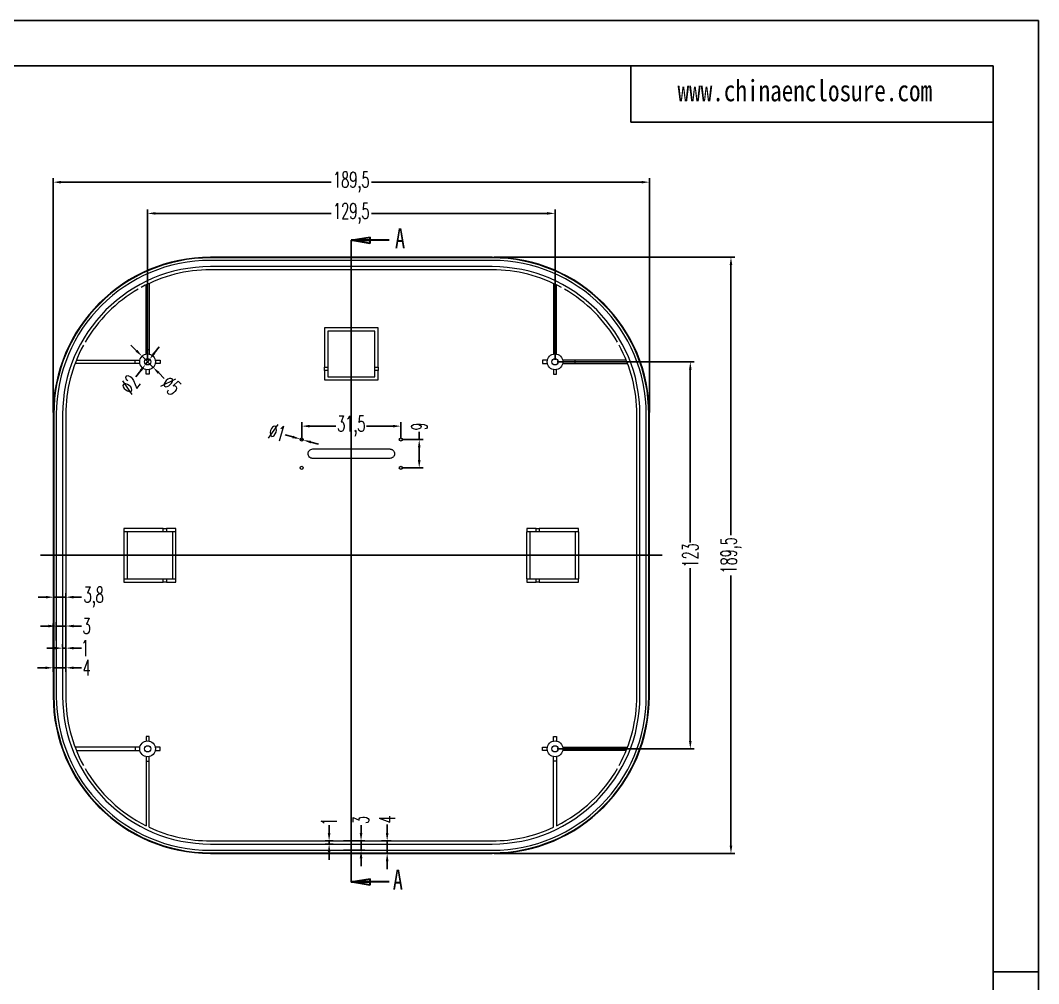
# Model space of a CAD drawing. Header units: inches. Extents: x 1813 to 4218, y 284 to 889.
# Drawn here: x 2344.3 to 2667.9, y 582.9 to 889.1 of the extents above; entities that cross this region are included whole.
import ezdxf

# ---------------------------------------------------------------- set-up
doc = ezdxf.new("R2010")
doc.units = ezdxf.units.IN
doc.header["$LTSCALE"] = 15
doc.linetypes.add('CENTERX2', pattern=[101.6, 63.5, -12.7, 12.7, -12.7])
doc.layers.add('文字', color=81, linetype='Continuous')
doc.styles.add('SLDTEXTSTYLE0', font='TXT', dxfattribs={"width": 0.75})
doc.styles.add('SLDTEXTSTYLE2', font='TXT', dxfattribs={"width": 0.6, "bigfont": 'bigfont'})
doc.styles.add('宋体', font='', dxfattribs={"width": 0.8, "height": 3.5})
doc.styles.get('宋体').set_extended_font_data('SimSun')
doc.dimstyles.new('5', dxfattribs={"dimtxt": 5, "dimasz": 2.5, "dimexe": 1.25, "dimexo": 0.625, "dimtad": 0, "dimtxsty": 'SLDTEXTSTYLE2', "dimcen": 2.5, "dimclrd": 3, "dimclre": 3, "dimclrt": 256, "dimadec": 0, "dimazin": 2, "dimtfac": 1, "dimtmove": 0, "dimatfit": 3, "dimfxl": 0, "dimarcsym": 0})

# ---------------------------------------------------------------- blocks, each defined once
blk = doc.blocks.new('_CLOSED')
at = {"color": 0, "linetype": 'ByBlock', "lineweight": -2}
for p, q in [((-1, 0.166667), (0, 0)), ((-1, 0.166667), (-1, -0.166667)), ((0, 0), (-1, -0.166667)), ((0, 0), (-1, 0))]:
    blk.add_line(p, q, dxfattribs=at)
blk = doc.blocks.new('*D49')
at = {"color": 3, "lineweight": -2, "transparency": 16777216}
for p, q in [((2433.68, 756.49), (2433.68, 761.37)), ((2465.18, 756.49), (2465.18, 761.37)), ((2436.18, 760.12), (2444.56, 760.12)), ((2462.68, 760.12), (2454.31, 760.12))]:
    blk.add_line(p, q, dxfattribs=at)
at = {"color": 3, "transparency": 16777216}
for points in [[(2436.18, 760.54), (2436.18, 759.71), (2433.68, 760.12)], [(2462.68, 760.54), (2462.68, 759.71), (2465.18, 760.12)]]:
    blk.add_solid(points, dxfattribs=at)
at = {"layer": 'Defpoints', "color": 0, "transparency": 16777216}
for p in [(2465.18, 760.12), (2433.68, 755.86), (2465.18, 755.86)]:
    blk.add_point(p, dxfattribs=at)
at = {"transparency": 16777216, "insert": (2449.43, 760.12), "char_height": 5, "attachment_point": 5, "style": 'SLDTEXTSTYLE2'}
blk.add_mtext('31,5', dxfattribs=at)
blk = doc.blocks.new('*D52')
at = {"color": 3, "lineweight": -2, "transparency": 16777216}
for p, q in [((2428.4, 757.39), (2430.8, 756.69)), ((2434.17, 755.72), (2433.2, 756)), ((2436.57, 755.03), (2438.97, 754.34))]:
    blk.add_line(p, q, dxfattribs=at)
at = {"color": 3, "transparency": 16777216}
for points in [[(2430.92, 757.09), (2430.69, 756.29), (2433.2, 756)], [(2436.68, 755.43), (2436.45, 754.63), (2434.17, 755.72)]]:
    blk.add_solid(points, dxfattribs=at)
at = {"layer": 'Defpoints', "color": 0, "transparency": 16777216}
for p in [(2433.2, 756), (2434.17, 755.72)]:
    blk.add_point(p, dxfattribs=at)
at = {"transparency": 16777216, "insert": (2425.88, 758.12), "char_height": 5, "attachment_point": 5, "rotation": 343.8958, "style": 'SLDTEXTSTYLE2'}
blk.add_mtext('∅1', dxfattribs=at)
blk = doc.blocks.new('*D53')
at = {"color": 3, "lineweight": -2, "transparency": 16777216}
for p, q in [((2384.68, 781.19), (2384.68, 828.98)), ((2514.18, 781.19), (2514.18, 828.98)), ((2387.18, 827.73), (2443.06, 827.73)), ((2511.68, 827.73), (2455.81, 827.73))]:
    blk.add_line(p, q, dxfattribs=at)
at = {"color": 3, "transparency": 16777216}
for points in [[(2387.18, 828.15), (2387.18, 827.32), (2384.68, 827.73)], [(2511.68, 828.15), (2511.68, 827.32), (2514.18, 827.73)]]:
    blk.add_solid(points, dxfattribs=at)
at = {"layer": 'Defpoints', "color": 0, "transparency": 16777216}
for p in [(2514.18, 827.73), (2384.68, 780.56), (2514.18, 780.56)]:
    blk.add_point(p, dxfattribs=at)
at = {"transparency": 16777216, "insert": (2449.43, 827.73), "char_height": 5, "attachment_point": 5, "style": 'SLDTEXTSTYLE2'}
blk.add_mtext('129,5', dxfattribs=at)
blk = doc.blocks.new('*D54')
at = {"color": 3, "lineweight": -2, "transparency": 16777216}
for p, q in [((2514.81, 780.56), (2558.42, 780.56)), ((2557.17, 778.06), (2557.17, 723.19)), ((2557.17, 660.06), (2557.17, 714.94)), ((2514.81, 657.56), (2558.42, 657.56))]:
    blk.add_line(p, q, dxfattribs=at)
at = {"color": 3, "transparency": 16777216}
for points in [[(2556.76, 778.06), (2557.59, 778.06), (2557.17, 780.56)], [(2556.76, 660.06), (2557.59, 660.06), (2557.17, 657.56)]]:
    blk.add_solid(points, dxfattribs=at)
at = {"layer": 'Defpoints', "color": 0, "transparency": 16777216}
for p in [(2514.18, 780.56), (2514.18, 657.56), (2557.17, 657.56)]:
    blk.add_point(p, dxfattribs=at)
at = {"transparency": 16777216, "insert": (2557.17, 719.06), "char_height": 5, "attachment_point": 5, "rotation": 90, "style": 'SLDTEXTSTYLE2'}
blk.add_mtext('123', dxfattribs=at)
blk = doc.blocks.new('*D63')
at = {"color": 3, "lineweight": -2, "transparency": 16777216}
for p, q in [((2381.15, 784.1), (2379.38, 785.87)), ((2382.92, 782.33), (2386.45, 778.79)), ((2389.99, 775.26), (2388.22, 777.02))]:
    blk.add_line(p, q, dxfattribs=at)
at = {"color": 3, "transparency": 16777216}
for points in [[(2381.45, 784.39), (2380.86, 783.8), (2382.92, 782.33)], [(2388.51, 777.32), (2387.92, 776.73), (2386.45, 778.79)]]:
    blk.add_solid(points, dxfattribs=at)
at = {"layer": 'Defpoints', "color": 0, "transparency": 16777216}
for p in [(2382.92, 782.33), (2386.45, 778.79)]:
    blk.add_point(p, dxfattribs=at)
at = {"transparency": 16777216, "insert": (2392.19, 773.05), "char_height": 5, "attachment_point": 5, "rotation": 314.9714, "style": 'SLDTEXTSTYLE2'}
blk.add_mtext('∅5', dxfattribs=at)
blk = doc.blocks.new('*D64')
at = {"color": 3, "lineweight": -2, "transparency": 16777216}
for p, q in [((2386.83, 783.33), (2388.37, 785.3)), ((2385.3, 781.35), (2384.07, 779.77)), ((2381, 775.82), (2382.54, 777.8))]:
    blk.add_line(p, q, dxfattribs=at)
at = {"color": 3, "transparency": 16777216}
for points in [[(2386.5, 783.58), (2387.16, 783.07), (2385.3, 781.35)], [(2382.21, 778.05), (2382.87, 777.54), (2384.07, 779.77)]]:
    blk.add_solid(points, dxfattribs=at)
at = {"layer": 'Defpoints', "color": 0, "transparency": 16777216}
for p in [(2385.3, 781.35), (2384.07, 779.77)]:
    blk.add_point(p, dxfattribs=at)
at = {"transparency": 16777216, "insert": (2379.09, 773.36), "char_height": 5, "attachment_point": 5, "rotation": 52.1494, "style": 'SLDTEXTSTYLE2'}
blk.add_mtext('∅2', dxfattribs=at)
blk = doc.blocks.new('*D68')
at = {"color": 3, "lineweight": -2, "transparency": 16777216}
for p, q in [((2355.18, 689.56), (2352.68, 689.56)), ((2357.68, 689.75), (2357.68, 690.81)), ((2357.68, 689.56), (2358.68, 689.56)), ((2358.68, 689.75), (2358.68, 690.81)), ((2361.18, 689.56), (2363.68, 689.56))]:
    blk.add_line(p, q, dxfattribs=at)
at = {"color": 3, "transparency": 16777216}
for points in [[(2355.18, 689.98), (2355.18, 689.15), (2357.68, 689.56)], [(2361.18, 689.98), (2361.18, 689.15), (2358.68, 689.56)]]:
    blk.add_solid(points, dxfattribs=at)
at = {"layer": 'Defpoints', "color": 0, "transparency": 16777216}
for p in [(2358.68, 689.56), (2357.68, 689.13), (2358.68, 689.13)]:
    blk.add_point(p, dxfattribs=at)
at = {"transparency": 16777216, "insert": (2364.81, 689.56), "char_height": 5, "attachment_point": 5, "style": 'SLDTEXTSTYLE2'}
blk.add_mtext('1', dxfattribs=at)
blk = doc.blocks.new('*D69')
at = {"color": 3, "lineweight": -2, "transparency": 16777216}
for p, q in [((2353.18, 696.59), (2350.68, 696.59)), ((2355.68, 692.04), (2355.68, 697.84)), ((2355.68, 696.59), (2358.68, 696.59)), ((2358.68, 692.04), (2358.68, 697.84)), ((2361.18, 696.59), (2363.68, 696.59))]:
    blk.add_line(p, q, dxfattribs=at)
at = {"color": 3, "transparency": 16777216}
for points in [[(2353.18, 697), (2353.18, 696.17), (2355.68, 696.59)], [(2361.18, 697), (2361.18, 696.17), (2358.68, 696.59)]]:
    blk.add_solid(points, dxfattribs=at)
at = {"layer": 'Defpoints', "color": 0, "transparency": 16777216}
for p in [(2358.68, 696.59), (2355.68, 691.42), (2358.68, 691.42)]:
    blk.add_point(p, dxfattribs=at)
at = {"transparency": 16777216, "insert": (2365.31, 696.59), "char_height": 5, "attachment_point": 5, "style": 'SLDTEXTSTYLE2'}
blk.add_mtext('3', dxfattribs=at)
blk = doc.blocks.new('*D70')
at = {"color": 3, "lineweight": -2, "transparency": 16777216}
for p, q in [((2352.38, 705.76), (2349.88, 705.76)), ((2354.88, 692.81), (2354.88, 707.01)), ((2354.88, 705.76), (2358.68, 705.76)), ((2358.68, 693.35), (2358.68, 707.01)), ((2361.18, 705.76), (2363.68, 705.76))]:
    blk.add_line(p, q, dxfattribs=at)
at = {"color": 3, "transparency": 16777216}
for points in [[(2352.38, 706.18), (2352.38, 705.35), (2354.88, 705.76)], [(2361.18, 706.18), (2361.18, 705.35), (2358.68, 705.76)]]:
    blk.add_solid(points, dxfattribs=at)
at = {"layer": 'Defpoints', "color": 0, "transparency": 16777216}
for p in [(2358.68, 705.76), (2358.68, 692.72), (2354.88, 692.19)]:
    blk.add_point(p, dxfattribs=at)
at = {"transparency": 16777216, "insert": (2367.56, 705.76), "char_height": 5, "attachment_point": 5, "style": 'SLDTEXTSTYLE2'}
blk.add_mtext('3,8', dxfattribs=at)
blk = doc.blocks.new('*D71')
at = {"color": 3, "lineweight": -2, "transparency": 16777216}
for p, q in [((2354.68, 697.41), (2354.68, 682.07)), ((2358.68, 697.41), (2358.68, 682.07)), ((2352.18, 683.32), (2349.68, 683.32)), ((2354.68, 683.32), (2358.68, 683.32)), ((2361.18, 683.32), (2363.68, 683.32))]:
    blk.add_line(p, q, dxfattribs=at)
at = {"color": 3, "transparency": 16777216}
for points in [[(2352.18, 683.73), (2352.18, 682.9), (2354.68, 683.32)], [(2361.18, 683.73), (2361.18, 682.9), (2358.68, 683.32)]]:
    blk.add_solid(points, dxfattribs=at)
at = {"layer": 'Defpoints', "color": 0, "transparency": 16777216}
for p in [(2354.68, 698.03), (2358.68, 698.03), (2358.68, 683.32)]:
    blk.add_point(p, dxfattribs=at)
at = {"transparency": 16777216, "insert": (2365.31, 683.32), "char_height": 5, "attachment_point": 5, "style": 'SLDTEXTSTYLE2'}
blk.add_mtext('4', dxfattribs=at)
blk = doc.blocks.new('*D197')
at = {"color": 3, "lineweight": -2, "transparency": 16777216}
for p, q in [((2471.02, 755.86), (2471.02, 758.36)), ((2465.81, 755.86), (2472.27, 755.86)), ((2471.02, 749.36), (2471.02, 753.36)), ((2465.81, 746.86), (2472.27, 746.86))]:
    blk.add_line(p, q, dxfattribs=at)
at = {"color": 3, "transparency": 16777216}
for points in [[(2470.6, 753.36), (2471.44, 753.36), (2471.02, 755.86)], [(2470.6, 749.36), (2471.44, 749.36), (2471.02, 746.86)]]:
    blk.add_solid(points, dxfattribs=at)
at = {"layer": 'Defpoints', "color": 0, "transparency": 16777216}
for p in [(2465.18, 755.86), (2471.02, 755.86), (2465.18, 746.86)]:
    blk.add_point(p, dxfattribs=at)
at = {"transparency": 16777216, "insert": (2471.02, 759.99), "char_height": 5, "attachment_point": 5, "rotation": 90, "style": 'SLDTEXTSTYLE2'}
blk.add_mtext('9', dxfattribs=at)
blk = doc.blocks.new('*D198')
at = {"color": 3, "lineweight": -2, "transparency": 16777216}
for p, q in [((2354.68, 764.44), (2354.68, 838.91)), ((2544.18, 764.44), (2544.18, 838.91)), ((2357.18, 837.66), (2443.06, 837.66)), ((2541.68, 837.66), (2455.81, 837.66))]:
    blk.add_line(p, q, dxfattribs=at)
at = {"color": 3, "transparency": 16777216}
for points in [[(2357.18, 838.07), (2357.18, 837.24), (2354.68, 837.66)], [(2541.68, 838.07), (2541.68, 837.24), (2544.18, 837.66)]]:
    blk.add_solid(points, dxfattribs=at)
at = {"layer": 'Defpoints', "color": 0, "transparency": 16777216}
for p in [(2354.68, 837.66), (2354.68, 763.81), (2544.18, 763.81)]:
    blk.add_point(p, dxfattribs=at)
at = {"transparency": 16777216, "insert": (2449.43, 837.66), "char_height": 5, "attachment_point": 5, "style": 'SLDTEXTSTYLE2'}
blk.add_mtext('189,5', dxfattribs=at)
blk = doc.blocks.new('*D199')
at = {"color": 3, "lineweight": -2, "transparency": 16777216}
for p, q in [((2494.81, 813.81), (2571.35, 813.81)), ((2570.1, 811.31), (2570.1, 725.44)), ((2570.1, 626.81), (2570.1, 712.69)), ((2494.81, 624.31), (2571.35, 624.31))]:
    blk.add_line(p, q, dxfattribs=at)
at = {"color": 3, "transparency": 16777216}
for points in [[(2569.68, 811.31), (2570.52, 811.31), (2570.1, 813.81)], [(2569.68, 626.81), (2570.52, 626.81), (2570.1, 624.31)]]:
    blk.add_solid(points, dxfattribs=at)
at = {"layer": 'Defpoints', "color": 0, "transparency": 16777216}
for p in [(2494.18, 813.81), (2570.1, 813.81), (2494.18, 624.31)]:
    blk.add_point(p, dxfattribs=at)
at = {"transparency": 16777216, "insert": (2570.1, 719.06), "char_height": 5, "attachment_point": 5, "rotation": 90, "style": 'SLDTEXTSTYLE2'}
blk.add_mtext('189,5', dxfattribs=at)
blk = doc.blocks.new('*D200')
at = {"color": 3, "lineweight": -2, "transparency": 16777216}
for p, q in [((2442.38, 630.81), (2442.38, 633.31)), ((2443.62, 628.31), (2441.13, 628.31)), ((2442.38, 627.31), (2442.38, 628.31)), ((2443.62, 627.31), (2441.13, 627.31)), ((2442.38, 624.81), (2442.38, 622.31))]:
    blk.add_line(p, q, dxfattribs=at)
at = {"color": 3, "transparency": 16777216}
for points in [[(2441.96, 630.81), (2442.8, 630.81), (2442.38, 628.31)], [(2441.96, 624.81), (2442.8, 624.81), (2442.38, 627.31)]]:
    blk.add_solid(points, dxfattribs=at)
at = {"layer": 'Defpoints', "color": 0, "transparency": 16777216}
for p in [(2442.38, 628.31), (2444.24, 628.31), (2444.24, 627.31)]:
    blk.add_point(p, dxfattribs=at)
at = {"transparency": 16777216, "insert": (2442.38, 634.44), "char_height": 5, "attachment_point": 5, "rotation": 90, "style": 'SLDTEXTSTYLE2'}
blk.add_mtext('1', dxfattribs=at)
blk = doc.blocks.new('*D201')
at = {"color": 3, "lineweight": -2, "transparency": 16777216}
for p, q in [((2452.53, 630.81), (2452.53, 633.31)), ((2446.99, 628.31), (2453.78, 628.31)), ((2452.53, 625.31), (2452.53, 628.31)), ((2446.99, 625.31), (2453.78, 625.31)), ((2452.53, 622.81), (2452.53, 620.31))]:
    blk.add_line(p, q, dxfattribs=at)
at = {"color": 3, "transparency": 16777216}
for points in [[(2452.11, 630.81), (2452.95, 630.81), (2452.53, 628.31)], [(2452.11, 622.81), (2452.95, 622.81), (2452.53, 625.31)]]:
    blk.add_solid(points, dxfattribs=at)
at = {"layer": 'Defpoints', "color": 0, "transparency": 16777216}
for p in [(2446.37, 628.31), (2452.53, 628.31), (2446.37, 625.31)]:
    blk.add_point(p, dxfattribs=at)
at = {"transparency": 16777216, "insert": (2452.53, 634.94), "char_height": 5, "attachment_point": 5, "rotation": 90, "style": 'SLDTEXTSTYLE2'}
blk.add_mtext('3', dxfattribs=at)
blk = doc.blocks.new('*D202')
at = {"color": 3, "lineweight": -2, "transparency": 16777216}
for p, q in [((2460.83, 630.81), (2460.83, 633.5)), ((2459.05, 628.31), (2462.08, 628.31)), ((2460.83, 624.31), (2460.83, 628.31)), ((2458.49, 624.31), (2462.08, 624.31)), ((2460.83, 621.81), (2460.83, 619.31))]:
    blk.add_line(p, q, dxfattribs=at)
at = {"color": 3, "transparency": 16777216}
for points in [[(2460.41, 630.81), (2461.25, 630.81), (2460.83, 628.31)], [(2460.41, 621.81), (2461.25, 621.81), (2460.83, 624.31)]]:
    blk.add_solid(points, dxfattribs=at)
at = {"layer": 'Defpoints', "color": 0, "transparency": 16777216}
for p in [(2458.42, 628.31), (2460.83, 628.31), (2457.87, 624.31)]:
    blk.add_point(p, dxfattribs=at)
at = {"transparency": 16777216, "insert": (2460.83, 635.12), "char_height": 5, "attachment_point": 5, "rotation": 90, "style": 'SLDTEXTSTYLE2'}
blk.add_mtext('4', dxfattribs=at)

msp = doc.modelspace()

# ---------------------------------------------------------------- linework, layer by layer
for p, q in [((1812.519, 889.082), (2667.879, 889.082)), ((2667.879, 889.082), (2667.879, 284.282)), ((1841.319, 874.682), (2653.479, 874.682)), ((2538.279, 874.682), (2538.279, 856.682)), ((2653.479, 874.682), (2653.479, 298.682)), ((2538.279, 856.682), (2653.479, 856.682)), ((2667.879, 586.682), (2653.479, 586.682))]:
    msp.add_line(p, q)
at = {"color": 1, "linetype": 'CENTERX2'}
for p, q in [((2449.435, 819.181), (2449.435, 615.242)), ((2548.185, 719.062), (2350.685, 719.062))]:
    msp.add_line(p, q, dxfattribs=at)
at = {"color": 7, "linetype": 'Continuous', "lineweight": 30}
for p, q in [((2461.435, 819.181), (2449.435, 819.181)), ((2461.435, 615.242), (2449.435, 615.242))]:
    msp.add_line(p, q, dxfattribs=at)
at = {"color": 7, "linetype": 'Continuous', "lineweight": 15}
for p, q in [((2494.185, 813.812), (2404.685, 813.812)), ((2494.185, 813.612), (2404.685, 813.612)), ((2494.185, 812.812), (2404.685, 812.812)), ((2494.185, 810.812), (2404.685, 810.812)), ((2494.185, 809.812), (2404.685, 809.812)), ((2384.185, 784.511), (2384.185, 804.991)), ((2385.185, 805.474), (2385.185, 784.511)), ((2513.685, 805.474), (2513.685, 784.511)), ((2514.685, 784.511), (2514.685, 804.991)), ((2457.935, 791.312), (2440.935, 791.312)), ((2440.935, 791.312), (2440.935, 778.812)), ((2456.935, 790.312), (2441.935, 790.312)), ((2441.935, 790.312), (2441.935, 778.812)), ((2456.935, 778.812), (2456.935, 790.312)), ((2457.935, 778.812), (2457.935, 791.312)), ((2384.185, 784.511), (2385.185, 784.511)), ((2384.185, 783.011), (2384.185, 784.511)), ((2385.185, 784.511), (2385.185, 783.011)), ((2514.685, 784.511), (2513.685, 784.511)), ((2513.685, 784.511), (2513.685, 783.011)), ((2514.685, 783.011), (2514.685, 784.511)), ((2380.735, 780.062), (2361.651, 780.062)), ((2362.042, 781.062), (2380.735, 781.062)), ((2380.735, 780.062), (2380.735, 781.062)), ((2380.735, 781.062), (2382.235, 781.062)), ((2382.235, 780.062), (2380.735, 780.062)), ((2387.134, 781.062), (2388.634, 781.062)), ((2388.634, 780.062), (2387.134, 780.062)), ((2388.634, 781.062), (2388.634, 780.062)), ((2511.735, 781.062), (2510.235, 781.062)), ((2510.235, 781.062), (2510.235, 780.062)), ((2510.235, 780.062), (2511.735, 780.062)), ((2536.828, 781.062), (2516.634, 781.062)), ((2516.634, 780.062), (2537.219, 780.062)), ((2520.634, 781.062), (2519.134, 781.062)), ((2519.134, 780.062), (2520.634, 780.062)), ((2520.634, 780.062), (2520.634, 781.062)), ((2384.185, 776.612), (2384.185, 778.112)), ((2385.185, 778.112), (2385.185, 776.612)), ((2440.935, 777.812), (2440.935, 778.812)), ((2440.935, 778.812), (2441.935, 778.812)), ((2441.935, 777.812), (2440.935, 777.812)), ((2440.935, 777.812), (2440.935, 774.812)), ((2441.935, 778.812), (2441.935, 777.812)), ((2441.935, 777.812), (2441.935, 775.812)), ((2456.935, 778.812), (2457.935, 778.812)), ((2456.935, 777.812), (2456.935, 778.812)), ((2457.935, 777.812), (2456.935, 777.812)), ((2456.935, 775.812), (2456.935, 777.812)), ((2457.935, 778.812), (2457.935, 777.812)), ((2457.935, 774.812), (2457.935, 777.812)), ((2513.685, 778.112), (2513.685, 776.612)), ((2514.685, 776.612), (2514.685, 778.112)), ((2385.185, 776.612), (2384.185, 776.612)), ((2440.935, 774.812), (2457.935, 774.812)), ((2441.935, 775.812), (2456.935, 775.812)), ((2513.685, 776.612), (2514.685, 776.612)), ((2354.685, 763.812), (2354.685, 674.312)), ((2354.885, 763.812), (2354.885, 674.312)), ((2355.685, 763.812), (2355.685, 674.312)), ((2357.685, 763.812), (2357.685, 674.312)), ((2358.685, 763.812), (2358.685, 674.312)), ((2540.185, 674.312), (2540.185, 763.812)), ((2541.185, 674.312), (2541.185, 763.812)), ((2543.185, 674.312), (2543.185, 763.812)), ((2543.985, 674.312), (2543.985, 763.812)), ((2544.185, 674.312), (2544.185, 763.812)), ((2377.185, 727.562), (2377.185, 726.562)), ((2389.685, 727.562), (2377.185, 727.562)), ((2389.685, 726.562), (2377.185, 726.562)), ((2377.185, 726.562), (2377.185, 711.562)), ((2378.185, 726.562), (2378.185, 711.562)), ((2389.685, 726.562), (2389.685, 727.562)), ((2389.685, 727.562), (2390.685, 727.562)), ((2390.685, 726.562), (2389.685, 726.562)), ((2390.685, 727.562), (2390.685, 726.562)), ((2393.685, 727.562), (2390.685, 727.562)), ((2393.685, 726.562), (2390.685, 726.562)), ((2392.685, 711.562), (2392.685, 726.562)), ((2393.685, 726.562), (2393.685, 727.562)), ((2393.685, 711.562), (2393.685, 726.562)), ((2508.185, 727.562), (2505.185, 727.562)), ((2505.185, 727.562), (2505.185, 726.562)), ((2508.185, 726.562), (2505.185, 726.562)), ((2505.185, 711.562), (2505.185, 726.562)), ((2506.185, 726.562), (2506.185, 711.562)), ((2508.185, 726.562), (2508.185, 727.562)), ((2508.185, 727.562), (2509.185, 727.562)), ((2509.185, 726.562), (2508.185, 726.562)), ((2509.185, 727.562), (2509.185, 726.562)), ((2521.685, 727.562), (2509.185, 727.562)), ((2521.685, 726.562), (2509.185, 726.562)), ((2520.685, 711.562), (2520.685, 726.562)), ((2521.685, 726.562), (2521.685, 727.562)), ((2521.685, 726.562), (2521.685, 711.562)), ((2377.185, 711.562), (2377.185, 710.562)), ((2377.185, 711.562), (2389.685, 711.562)), ((2377.185, 710.562), (2389.685, 710.562)), ((2389.685, 710.562), (2389.685, 711.562)), ((2389.685, 711.562), (2390.685, 711.562)), ((2390.685, 710.562), (2389.685, 710.562)), ((2390.685, 711.562), (2390.685, 710.562)), ((2390.685, 711.562), (2393.685, 711.562)), ((2390.685, 710.562), (2393.685, 710.562)), ((2393.685, 710.562), (2393.685, 711.562)), ((2505.185, 711.562), (2505.185, 710.562)), ((2505.185, 711.562), (2508.185, 711.562)), ((2505.185, 710.562), (2508.185, 710.562)), ((2508.185, 710.562), (2508.185, 711.562)), ((2508.185, 711.562), (2509.185, 711.562)), ((2509.185, 710.562), (2508.185, 710.562)), ((2509.185, 711.562), (2509.185, 710.562)), ((2509.185, 711.562), (2521.685, 711.562)), ((2509.185, 710.562), (2521.685, 710.562)), ((2521.685, 710.562), (2521.685, 711.562)), ((2385.185, 661.511), (2384.185, 661.511)), ((2384.185, 661.511), (2384.185, 660.011)), ((2385.185, 660.011), (2385.185, 661.511)), ((2513.685, 660.011), (2513.685, 661.511)), ((2513.685, 661.511), (2514.685, 661.511)), ((2514.685, 661.511), (2514.685, 660.011)), ((2380.735, 658.062), (2361.651, 658.062)), ((2362.042, 657.062), (2380.735, 657.062)), ((2382.235, 658.062), (2380.735, 658.062)), ((2380.735, 658.062), (2380.735, 657.062)), ((2380.735, 657.062), (2382.235, 657.062)), ((2388.634, 658.062), (2387.134, 658.062)), ((2387.134, 657.062), (2388.634, 657.062)), ((2388.634, 657.062), (2388.634, 658.062)), ((2510.235, 657.062), (2510.235, 658.062)), ((2510.235, 658.062), (2511.735, 658.062)), ((2511.735, 657.062), (2510.235, 657.062)), ((2516.634, 658.062), (2518.134, 658.062)), ((2518.134, 657.062), (2516.634, 657.062)), ((2518.134, 658.062), (2518.134, 657.062)), ((2518.134, 658.062), (2537.219, 658.062)), ((2536.828, 657.062), (2518.134, 657.062)), ((2384.185, 655.112), (2384.185, 653.612)), ((2385.185, 653.612), (2385.185, 655.112)), ((2513.685, 653.612), (2513.685, 655.112)), ((2514.685, 655.112), (2514.685, 653.612)), ((2384.185, 653.612), (2385.185, 653.612)), ((2384.185, 653.612), (2384.185, 633.132)), ((2385.185, 632.649), (2385.185, 653.612)), ((2514.685, 653.612), (2513.685, 653.612)), ((2513.685, 632.649), (2513.685, 653.612)), ((2514.685, 653.612), (2514.685, 633.132)), ((2404.685, 628.312), (2494.185, 628.312)), ((2404.685, 627.312), (2494.185, 627.312)), ((2404.685, 625.312), (2494.185, 625.312)), ((2404.685, 624.512), (2494.185, 624.512)), ((2404.685, 624.312), (2494.185, 624.312))]:
    msp.add_line(p, q, dxfattribs=at)
for centre, radius in [((2384.685, 780.562), 2.5), ((2384.685, 780.562), 1), ((2514.185, 780.562), 2.5), ((2514.185, 780.562), 1), ((2433.685, 755.862), 0.5), ((2465.185, 755.862), 0.5), ((2433.685, 746.862), 0.5), ((2465.185, 746.862), 0.5), ((2384.685, 657.562), 2.5), ((2384.685, 657.562), 1), ((2514.185, 657.562), 2.5), ((2514.185, 657.562), 1)]:
    msp.add_circle(centre, radius, dxfattribs=at)
for centre, radius, start, end in [((2404.685, 763.812), 50, 90, 180), ((2404.685, 763.812), 49.8, 90, 180), ((2404.685, 763.812), 49, 90, 180), ((2494.185, 763.812), 50, 0, 90), ((2494.185, 763.812), 49.8, 0, 90), ((2494.185, 763.812), 49, 0, 90), ((2404.685, 763.812), 47, 90, 180), ((2404.685, 763.812), 46, 90, 118.57188), ((2494.185, 763.812), 47, 0, 90), ((2494.185, 763.812), 46, 61.42812, 90), ((2404.685, 763.812), 46, 120, 150), ((2494.185, 763.812), 46, 30, 60), ((2404.685, 763.812), 46, 151.42812, 180), ((2494.185, 763.812), 46, 0, 28.57188), ((2404.685, 674.312), 50, 180, 270), ((2404.685, 674.312), 49.8, 180, 270), ((2404.685, 674.312), 49, 180, 270), ((2404.685, 674.312), 47, 180, 270), ((2404.685, 674.312), 46, 180, 208.57188), ((2494.185, 674.312), 47, 270, 0), ((2494.185, 674.312), 49.8, 270, 0), ((2494.185, 674.312), 49, 270, 0), ((2494.185, 674.312), 50, 270, 0), ((2494.185, 674.312), 46, 331.42812, 0), ((2404.685, 674.312), 46, 210, 243.53493), ((2494.185, 674.312), 46, 296.46507, 330), ((2404.685, 674.312), 46, 244.91812, 270), ((2494.185, 674.312), 46, 270, 295.08188)]:
    msp.add_arc(centre, radius, start, end, dxfattribs=at)
for points, knots in [([(2437.185, 749.862), (2437.086, 749.862), (2436.988, 749.872), (2436.796, 749.91), (2436.701, 749.939), (2436.519, 750.014), (2436.433, 750.06), (2436.27, 750.169), (2436.193, 750.233), (2435.985, 750.44), (2435.874, 750.607), (2435.725, 750.968), (2435.685, 751.165), (2435.685, 751.457), (2435.694, 751.557), (2435.732, 751.749), (2435.761, 751.842), (2435.835, 752.024), (2435.882, 752.112), (2435.99, 752.274), (2436.052, 752.35), (2436.262, 752.561), (2436.427, 752.671), (2436.791, 752.823), (2436.986, 752.862), (2437.185, 752.862)], [0, 0, 0, 0, 0.0625, 0.0625, 0.125, 0.125, 0.1875, 0.1875, 0.25, 0.25, 0.375, 0.375, 0.5, 0.5, 0.5625, 0.5625, 0.625, 0.625, 0.6875, 0.6875, 0.75, 0.75, 0.875, 0.875, 1, 1, 1, 1]), ([(2437.185, 752.862), (2441.268, 752.862), (2445.351, 752.862), (2451.476, 752.862), (2453.518, 752.862), (2457.601, 752.862), (2459.643, 752.862), (2461.685, 752.862)], [0, 0, 0, 0, 0.5, 0.5, 0.75, 0.75, 1, 1, 1, 1]), ([(2461.685, 752.862), (2461.784, 752.862), (2461.882, 752.852), (2462.074, 752.814), (2462.169, 752.785), (2462.351, 752.709), (2462.437, 752.663), (2462.601, 752.554), (2462.678, 752.49), (2462.885, 752.283), (2462.997, 752.115), (2463.146, 751.754), (2463.185, 751.557), (2463.185, 751.264), (2463.175, 751.165), (2463.137, 750.973), (2463.109, 750.879), (2463.034, 750.698), (2462.987, 750.61), (2462.879, 750.448), (2462.817, 750.372), (2462.607, 750.162), (2462.442, 750.052), (2462.079, 749.901), (2461.883, 749.862), (2461.685, 749.862)], [0, 0, 0, 0, 0.0625, 0.0625, 0.125, 0.125, 0.1875, 0.1875, 0.25, 0.25, 0.375, 0.375, 0.5, 0.5, 0.5625, 0.5625, 0.625, 0.625, 0.6875, 0.6875, 0.75, 0.75, 0.875, 0.875, 1, 1, 1, 1]), ([(2461.685, 749.862), (2460.664, 749.862), (2459.643, 749.862), (2457.602, 749.862), (2456.581, 749.862), (2453.518, 749.862), (2451.476, 749.862), (2445.351, 749.862), (2441.268, 749.862), (2437.185, 749.862)], [0, 0, 0, 0, 0.125, 0.125, 0.25, 0.25, 0.5, 0.5, 1, 1, 1, 1])]:
    msp.add_open_spline(points, degree=3, knots=knots, dxfattribs=at)

# ---------------------------------------------------------------- block references
at = {"color": 7, "linetype": 'Continuous', "lineweight": 30, "xscale": 6, "yscale": 6, "rotation": 180}
for p in [(2449.435, 819.181), (2449.435, 615.242)]:
    msp.add_blockref('_CLOSED', p, dxfattribs=at)

# ---------------------------------------------------------------- texts
at = {"color": 7, "linetype": 'Continuous', "char_height": 6.35, "attachment_point": 1, "style": 'SLDTEXTSTYLE0'}
for insert in [(2463.312, 823.015), (2462.613, 619.11)]:
    msp.add_mtext('A', dxfattribs=dict(at, insert=insert))
at = {"layer": '文字', "color": 0, "insert": (2553.121, 870.122), "char_height": 6.7584, "width": 118.73861, "attachment_point": 1, "style": '宋体'}
msp.add_mtext('www.chinaenclosure.com', dxfattribs=at)

# ---------------------------------------------------------------- dimensions: what is measured, and where the dimension line sits
for base, p1, p2, picture, middle in [((2354.685, 837.657), (2544.185, 763.812), (2354.685, 763.812), '*D198', (2449.435, 837.657)), ((2514.185, 827.733), (2384.685, 780.562), (2514.185, 780.562), '*D53', (2449.435, 827.733)), ((2465.185, 760.123), (2433.685, 755.862), (2465.185, 755.862), '*D49', (2449.435, 760.123)), ((2358.685, 705.762), (2354.885, 692.185), (2358.685, 692.723), '*D70', (2367.56, 705.762)), ((2358.685, 696.588), (2355.685, 691.418), (2358.685, 691.418), '*D69', (2365.31, 696.588)), ((2358.685, 689.563), (2357.685, 689.127), (2358.685, 689.127), '*D68', (2364.81, 689.563))]:
    dim = msp.add_linear_dim(base=base, p1=p1, p2=p2, dimstyle='5')
    dim.commit()
    dim.dimension.update_dxf_attribs({"geometry": picture, "text_midpoint": middle})
for base, p1, p2, picture, middle in [((2570.1, 813.812), (2494.185, 624.312), (2494.185, 813.812), '*D199', (2570.1, 719.062)), ((2557.173, 657.562), (2514.185, 780.562), (2514.185, 657.562), '*D54', (2557.173, 719.062)), ((2460.83, 628.312), (2457.869, 624.312), (2458.424, 628.312), '*D202', (2460.83, 635.122))]:
    dim = msp.add_linear_dim(base=base, p1=p1, p2=p2, angle=90, dimstyle='5')
    dim.commit()
    dim.dimension.update_dxf_attribs({"geometry": picture, "text_midpoint": middle, "dimtype": 160})
for p1, p2, picture, middle in [((2385.299, 781.351), (2384.071, 779.772), '*D64', (2379.086, 773.357)), ((2382.918, 782.33), (2386.452, 778.793), '*D63', (2392.194, 773.045)), ((2434.165, 755.723), (2433.205, 756), '*D52', (2425.879, 758.116))]:
    dim = msp.add_diameter_dim_2p(p1=p1, p2=p2, dimstyle='5')
    dim.commit()
    dim.dimension.update_dxf_attribs({"geometry": picture, "text_midpoint": middle})
for base, p1, p2, picture, middle in [((2471.021, 755.862), (2465.185, 746.862), (2465.185, 755.862), '*D197', (2471.021, 759.987)), ((2442.38, 628.312), (2444.243, 627.312), (2444.243, 628.312), '*D200', (2442.38, 634.437)), ((2452.53, 628.312), (2446.368, 625.312), (2446.368, 628.312), '*D201', (2452.53, 634.937))]:
    dim = msp.add_linear_dim(base=base, p1=p1, p2=p2, angle=90, dimstyle='5')
    dim.commit()
    dim.dimension.update_dxf_attribs({"geometry": picture, "text_midpoint": middle})
dim = msp.add_linear_dim(base=(2358.685, 683.316), p1=(2354.685, 698.035), p2=(2358.685, 698.035), dimstyle='5')
dim.commit()
dim.dimension.update_dxf_attribs({"geometry": '*D71', "text_midpoint": (2365.31, 683.316), "dimtype": 160})

doc.saveas('drawing.dxf')
